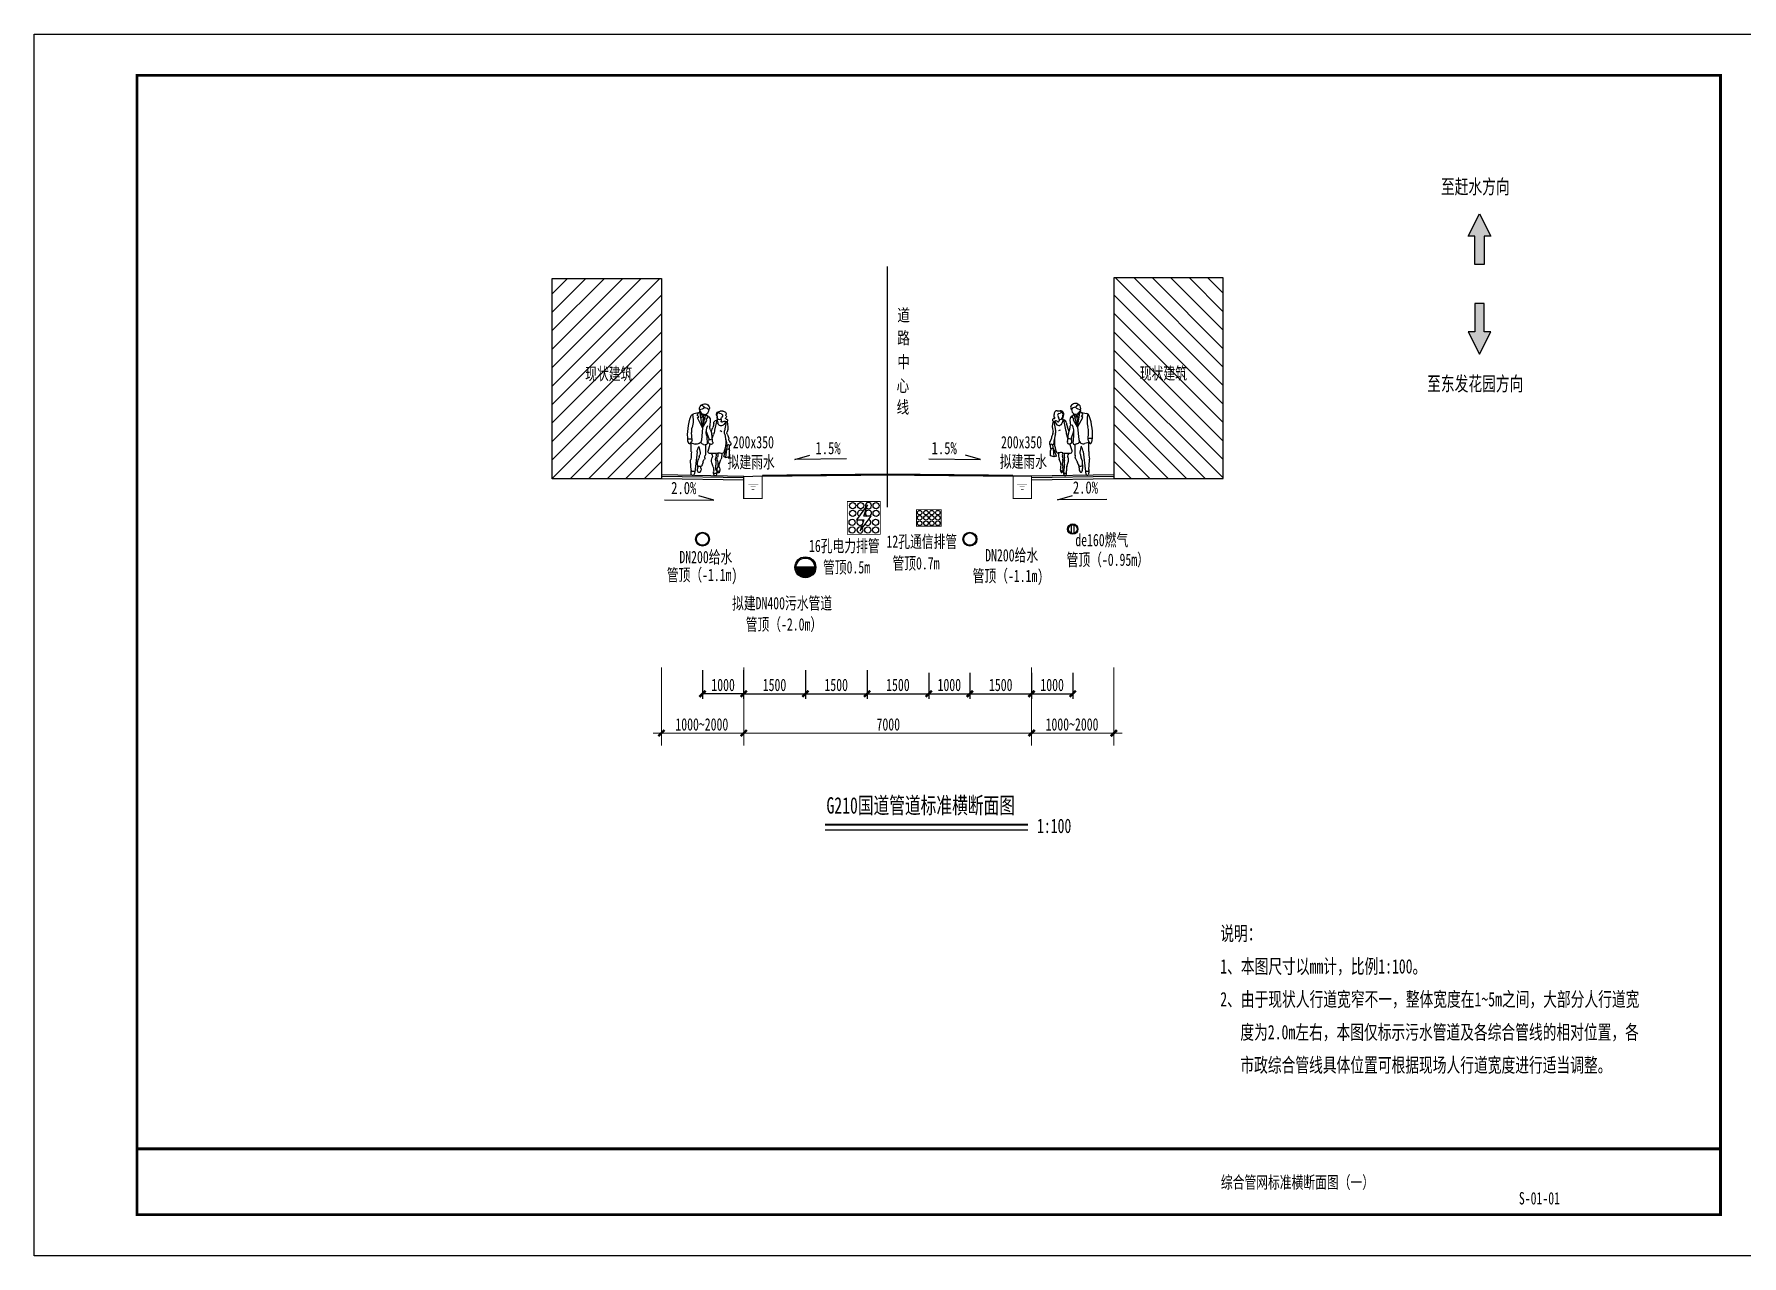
# Model space of a CAD drawing. Extents: x 797 to 1637, y 312 to 609.
# Drawn here: x 797 to 1212.2, y 312 to 609 of the extents above; entities that cross this region are included whole.
import ezdxf
from ezdxf.enums import TextEntityAlignment as Align

# ---------------------------------------------------------------- set-up
doc = ezdxf.new("R2010")
doc.units = 0
doc.header["$LTSCALE"] = 0.125
for name, color, linetype in [('0-TK', 7, 'Continuous'), ('A-污水', 6, 'WS1_LINE'), ('A-燃气', 2, 'RQ1_LINE'), ('A-电信', 3, 'DX1_LINE'), ('pp-com', 7, 'Continuous'), ('标注', 7, 'Continuous'), ('路灯', 124, 'Continuous')]:
    doc.layers.add(name, color=color, linetype=linetype)
doc.layers.add('尺寸标注', color=4, linetype='Continuous', lineweight=15)
doc.styles.add('仿宋_GB2312', font='simfang.ttf', dxfattribs={"width": 0.7})
doc.linetypes.add('DX1_LINE', pattern='A,4,-0.1,["T",Standard,S=0.3,R=180,X=0.18,Y=0.15],-0.2', length=4.3)
doc.linetypes.add('RQ1_LINE', pattern='A,4,-0.1,["R",Standard,S=0.3,R=180,X=0.18,Y=0.15],-0.2', length=4.3)
doc.linetypes.add('WS1_LINE', pattern='A,4,-0.1,["W",Standard,S=0.3,R=180,X=0.18,Y=0.15],-0.2', length=4.3)
doc.dimstyles.new('ISO-25', dxfattribs={"dimtxt": 3, "dimasz": 1.5, "dimexe": 1.25, "dimexo": 0.625, "dimtad": 1, "dimlfac": 100, "dimdsep": 46, "dimtxsty": '仿宋_GB2312', "dimblk": 'ARCHTICK', "dimcen": 2.5, "dimadec": 0, "dimazin": 0, "dimtfac": 1, "dimtmove": 0, "dimatfit": 3, "dimfxl": 1, "dimarcsym": 0})

# ---------------------------------------------------------------- blocks, each defined once
blk = doc.blocks.new('213')
for p, q in [((-0.42, 4.79), (0.28, 4.71)), ((-0.07, 4.11), (0.29, 4.17)), ((4.03, 6.26), (4.03, 6.26)), ((4.25, 0.44), (5.17, 4.36)), ((5.21, 4.54), (4.79, 3.98)), ((-1.42, 2.26), (-1.14, 0.03)), ((-1.28, 2.27), (-0.87, 1.59)), ((-0.38, 3.52), (-0.22, 3.2)), ((-0.12, 2.74), (-0.13, 2.28)), ((-0.12, 2.75), (0.19, 2.64)), ((0.81, 2.52), (0.61, 1.8)), ((0.83, 2.51), (0.99, 2.47)), ((0.93, 2.48), (1.28, 0.02)), ((2.09, -0.32), (1.79, 0.62)), ((2.51, 2.37), (2.51, 0.95)), ((3.2, 2.82), (3.27, 3.38)), ((3.48, 2.61), (3.2, 2.82)), ((3.33, 2.23), (3.48, 2.61)), ((4.25, 0.44), (3.33, 2.23)), ((4.25, 0.44), (3.66, 3.7)), ((3.81, 3.64), (4.79, 2.73)), ((3.82, 2.81), (5.04, 3.84)), ((4.28, 3.2), (4.25, 0.44)), ((4.25, 0.44), (5.64, 2.76)), ((4.25, 0.44), (4.33, -2.58)), ((5.34, 3.03), (5.72, 3.38)), ((5.64, 2.76), (5.34, 3.03)), ((5.47, 3.96), (6.6, 3.66)), ((5.72, 3.38), (5.49, 3.96)), ((-2.61, -4.47), (-2.6, -3.5)), ((-1.99, -4.36), (-2.09, -3.47)), ((1.73, -2.03), (1.48, -1.01)), ((1.65, -2.54), (1.92, -0.94)), ((2.04, -3.45), (2.27, -3.37)), ((2.53, -5.16), (2.09, -3.44)), ((2.56, -2.02), (3.16, -0.67)), ((3.27, -3.67), (3.12, -5.93)), ((3.78, -3.59), (3.32, -3.66)), ((6.74, -3.4), (5.75, -3.65)), ((6.58, -2.75), (6.81, -0.92)), ((7.26, -3.62), (7.5, -3.24)), ((-2.77, -6.07), (-2.69, -4.72)), ((-1.92, -6.38), (-2.77, -6.07)), ((-1.92, -6.38), (-1.99, -4.36)), ((-1.36, -6.24), (-1.92, -6.38)), ((-1.36, -6.24), (-1.8, -4.62)), ((-0.44, -8), (-0.72, -7)), ((1, -8.91), (1.4, -7.9)), ((1.68, -5.71), (1.44, -6.1)), ((4.82, -4.2), (4.39, -5.63)), ((5.18, -5.52), (5.41, -10.45)), ((6.28, -10.02), (6.59, -7.85))]:
    blk.add_line(p, q)
for centre, major_axis, start_param, end_param in [((-0.5, 4.06), (-0.518, 0.518), -0.895531, 1.004742), ((0.25, 4.44), (-0.193, 0.193), 2.523127, 5.387655), ((0.24, 3.81), (0.638, 0.638), 5.940294, 7.025063), ((0.14, 3.83), (0.557, 0.557), 5.387522, 6.572649), ((0.47, 3.92), (-0.461, 0.461), 3.259701, 4.369497), ((3.54, 5.31), (0.467, 0.467), 1.82667, 3.108281), ((4.04, 5.01), (0.882, 0.882), 6.266869, 8.109856), ((3.94, 4.3), (-0.739, 0.739), -0.893636, 0.217257), ((5.5, 5.06), (1.74, 1.74), 2.437448, 2.713181), ((4.06, 4.52), (-0.646, 0.646), 1.142384, 3.288897), ((5.31, 4.36), (1.13, 1.13), 1.038956, 1.69989), ((5.79, 7.27), (1.84, 1.84), 3.192115, 3.72747), ((5.37, 6.3), (-0.427, 0.427), 1.554481, 1.61086), ((4.2, 5.03), (0.792, 0.792), 5.038804, 6.32325), ((5.57, 4.36), (0.289, 0.289), 1.897211, 3.668438), ((2.37, 0.75), (-3.01, 3.01), 0.404911, 1.010624), ((-1.37, 2.59), (0.24, 0.24), 0.63893, 4.495151), ((-1.11, 3.47), (-0.19, 0.19), -0.048822, 1.898599), ((-1.3, 3.09), (-0.113, 0.113), 2.209726, 5.040191), ((-1.45, 3.85), (-0.172, 0.172), 3.092771, 4.146335), ((-2.94, -0.19), (-1.28, 1.28), 3.581192, 4.052022), ((-0.95, 1.93), (0.316, 0.316), 6.04755, 7.636744), ((-0.18, 2.01), (0.576, 0.576), 2.898943, 5.231363), ((-0.37, 2.29), (0.167, 0.167), 2.905957, 5.474197), ((-0.04, -0.79), (0.558, 0.558), 0.728928, 1.379992), ((0, 3.7), (-0.293, 0.293), -0.618466, 1.243229), ((-1.12, 2.76), (-0.711, 0.711), 3.903401, 4.384822), ((0.32, 3.02), (-0.282, 0.282), 2.018496, 3.519591), ((0.88, 2.69), (0.134, 0.134), 1.560443, 3.663219), ((-2.13, 4.08), (-2.17, 2.17), 3.519591, 3.816726), ((0.36, 3.22), (0.392, 0.392), 4.702036, 5.603116), ((1.23, 3.31), (-0.231, 0.231), 0.118108, 0.890727), ((0.77, 1.65), (-0.6, 0.6), 3.936568, 5.238754), ((10.83, 1.35), (-6.82, 6.82), 0.924565, 1.032792), ((5.09, 1.69), (-2.46, 2.46), 0.794977, 1.098468), ((4.78, -1.42), (2.05, 2.05), 1.83187, 2.189765), ((0.68, 0.95), (-1.29, 1.29), 3.402668, 3.926026), ((3.55, 2.37), (0.732, 0.732), 1.165021, 2.355229), ((-1.16, -0.41), (3.13, 3.13), 5.301815, 5.843221), ((2.86, 4.1), (-0.585, 0.585), 2.735818, 3.467131), ((12.43, 1.59), (-4.1, 4.1), 0.45129, 1.002028), ((6.36, 2.75), (-0.667, 0.667), 4.192514, 5.239235), ((3.17, -0.45), (-2.59, 2.59), 3.798435, 4.143622), ((-6.5, -0.75), (10.09, 10.09), 5.339411, 5.763311), ((-2.34, -3.05), (0.379, 0.379), 1.6082, 3.425107), ((-4.04, -1.47), (1.26, 1.26), 4.749793, 5.302944), ((-2.34, -3.5), (0.179, 0.179), 5.610617, 8.62936), ((0.88, -2.44), (2.28, 2.28), 1.806367, 2.161351), ((-2.34, -3.05), (0.379, 0.379), 4.416118, 5.442671), ((-2.5, -0.37), (0.523, 0.523), 4.94796, 5.723013), ((1.94, -3.29), (-2.65, 2.65), 0.390352, 0.730282), ((5.26, -3.15), (-4.88, 4.88), 0.4396, 1.092279), ((1.9, -3.07), (0.29, 0.29), 1.883099, 4.273442), ((0.49, -2.35), (0.83, 0.83), 5.024691, 5.331358), ((1.78, -4.26), (1.43, 1.43), 0.416028, 0.828721), ((2.08, -2.83), (-0.404, 0.404), 2.702646, 4.432505), ((3.1, -2.26), (0.423, 0.423), 1.935252, 2.861708), ((3.26, -3.26), (-0.287, 0.287), 0.669109, 2.511033), ((21.77, -5.42), (-13.47, 13.47), 0.5693, 0.669109), ((1.44, 0.1), (1.33, 1.33), 5.076845, 5.246896), ((-0.36, -0.57), (-2.55, 2.55), 3.710893, 3.731018), ((3.64, -2.71), (0.632, 0.632), 4.081829, 5.07173), ((5.47, -2.55), (0.806, 0.806), 2.379957, 4.178852), ((7.06, -2.81), (-0.346, 0.346), 0.656842, 1.536741), ((-87.3, 2.54), (-66.63, 66.63), 3.840368, 3.865957), ((7.04, -4.39), (1.35, 1.35), 0.459758, 1.015947), ((6.29, -3.53), (0.402, 0.402), 5.534499, 6.249131), ((7.08, -3.5), (-0.155, 0.155), 0.822109, 3.366798), ((6.96, -2.9), (-0.449, 0.449), 3.366798, 3.768614), ((-2.24, -4.74), (-0.323, 0.323), 4.193345, 7.014068), ((-0.96, -5.12), (-0.266, 0.266), 1.092279, 2.596457), ((2.84, -6), (-2.62, 2.62), 0.642075, 1.058755), ((-0.35, -7.61), (-1.55, 1.55), -1.050743, -0.545136), ((-1.88, -8.4), (1.06, 1.06), 5.071712, 5.771144), ((3.05, -8.43), (-2.21, 2.21), 0.445108, 0.96502), ((1.41, -6.07), (0.939, 0.939), 1.907277, 2.630536), ((-1.39, -6.86), (1.12, 1.12), 5.157497, 5.772129), ((1.81, 0.37), (-4.3, 4.3), 2.090849, 2.408029), ((3.47, -8.16), (2.17, 2.17), 2.109527, 2.458911), ((3.85, -6.23), (-2.36, 2.36), 0.59001, 0.910615), ((-1.51, -6.9), (-1.46, 1.46), 3.680325, 4.052209), ((1.97, -6.43), (-0.44, 0.44), 0.2343, 1.169739), ((-0.15, -7.29), (1.18, 1.18), 5.122096, 5.882127), ((2.11, -5.27), (-0.306, 0.306), 2.408029, 4.174385), ((4.02, -5.99), (-0.64, 0.64), 0.721083, 1.139609), ((3.57, -6.94), (-0.285, 0.285), 0.474655, 1.551552), ((2.43, -6.58), (0.564, 0.564), 5.187043, 5.851999), ((2.55, -7.93), (0.72, 0.72), 5.600526, 6.263941), ((6.16, -7.56), (1.85, 1.85), 2.458933, 2.875355), ((5, -5.81), (0.451, 0.451), 2.06266, 2.967971), ((4.06, -6.48), (-0.364, 0.364), 3.685521, 4.538767), ((5.19, -6.75), (-0.46, 0.46), 0.543928, 1.270071), ((2.44, -8.2), (-1.73, 1.73), 3.715574, 4.411664), ((2.17, -5.62), (2.13, 2.13), 5.530984, 5.991176), ((16.21, -6.44), (6.84, 6.84), 2.269574, 2.464878), ((5.19, -7.65), (-0.998, 0.998), 3.785022, 4.035674), ((0.74, -9.6), (0.982, 0.982), 1.930119, 2.809167), ((0.09, -9.15), (0.603, 0.603), 2.89451, 3.721894), ((-0.42, -10.16), (-0.0641, 0.0641), 1.23837, 2.834436), ((-0.75, -9.54), (-0.563, 0.563), 2.834436, 4.056742), ((-8.88, -10.6), (-6.37, 6.37), 4.056742, 4.106614), ((1.37, -10.38), (0.928, 0.928), 1.911167, 2.767754), ((0.57, -9.95), (0.391, 0.391), 2.799606, 4.394462), ((0.43, -10.79), (0.203, 0.203), 2.767754, 5.134396), ((-2.08, -8.73), (1.77, 1.77), 5.05276, 5.600503), ((-1.49, -10.06), (1.65, 1.65), 5.134396, 5.559539), ((3.18, -9.77), (-1.65, 1.65), 0.409707, 0.84715), ((5.09, -9.74), (-0.827, 0.827), 0.523101, 1.389858), ((3.22, -9.24), (-0.549, 0.549), 3.664694, 4.446151), ((4.28, -7.12), (-1.36, 1.36), 2.187706, 2.625544), ((4.34, -10.26), (0.182, 0.182), 2.960654, 4.841639), ((3.67, -9.74), (-0.783, 0.783), 3.270843, 3.999113), ((8.14, -9.42), (-2.38, 2.38), 0.573981, 0.85752), ((5.89, -9.14), (0.871, 0.871), 3.511993, 4.245266), ((7.09, -10.38), (-1.19, 1.19), 0.831232, 1.259567), ((5.89, -11), (-0.235, 0.235), 1.259567, 3.673194), ((3.87, -10.47), (1.71, 1.71), 5.24399, 5.593529), ((7.18, -10.15), (0.644, 0.644), 2.214226, 2.451936)]:
    blk.add_ellipse(centre, major_axis=major_axis, ratio=1, start_param=start_param, end_param=end_param)
blk = doc.blocks.new('_ArchTick')
at = {"color": 0, "linetype": 'ByBlock', "const_width": 0.4}
blk.add_lwpolyline([(-0.5, -0.5), (0.5, 0.5)], dxfattribs=at)
blk = doc.blocks.new('*D12')
at = {"layer": 'Defpoints', "color": 0}
for p in [(969.54, 455.03), (984.54, 455.03), (984.54, 448.68)]:
    blk.add_point(p, dxfattribs=at)
at = {"layer": 'pp-com', "color": 0, "lineweight": -2}
for p, q in [((969.54, 454.41), (969.54, 447.43)), ((984.54, 454.41), (984.54, 447.43)), ((969.54, 448.68), (984.54, 448.68))]:
    blk.add_line(p, q, dxfattribs=at)
at = {"layer": 'pp-com', "color": 0, "lineweight": -2, "xscale": 1.5, "yscale": 1.5, "zscale": 1.5, "rotation": 180}
blk.add_blockref('_ArchTick', (969.54, 448.68), dxfattribs=at)
at = {"layer": 'pp-com', "color": 0, "lineweight": -2, "xscale": 1.5, "yscale": 1.5, "zscale": 1.5}
blk.add_blockref('_ArchTick', (984.54, 448.68), dxfattribs=at)
at = {"layer": 'pp-com', "color": 0, "insert": (977.04, 450.82), "char_height": 3, "attachment_point": 5, "style": '仿宋_GB2312'}
blk.add_mtext('1500', dxfattribs=at)
blk = doc.blocks.new('*D13')
at = {"layer": 'Defpoints', "color": 0}
for p in [(984.54, 455.03), (999.54, 455.03), (999.54, 448.68)]:
    blk.add_point(p, dxfattribs=at)
at = {"layer": 'pp-com', "color": 0, "lineweight": -2}
for p, q in [((984.54, 454.41), (984.54, 447.43)), ((999.54, 454.41), (999.54, 447.43)), ((984.54, 448.68), (999.54, 448.68))]:
    blk.add_line(p, q, dxfattribs=at)
at = {"layer": 'pp-com', "color": 0, "lineweight": -2, "xscale": 1.5, "yscale": 1.5, "zscale": 1.5, "rotation": 180}
blk.add_blockref('_ArchTick', (984.54, 448.68), dxfattribs=at)
at = {"layer": 'pp-com', "color": 0, "lineweight": -2, "xscale": 1.5, "yscale": 1.5, "zscale": 1.5}
blk.add_blockref('_ArchTick', (999.54, 448.68), dxfattribs=at)
at = {"layer": 'pp-com', "color": 0, "insert": (992.04, 450.82), "char_height": 3, "attachment_point": 5, "style": '仿宋_GB2312'}
blk.add_mtext('1500', dxfattribs=at)
blk = doc.blocks.new('*D14')
at = {"layer": 'Defpoints', "color": 0}
for p in [(999.54, 454.41), (1014.54, 454.41), (1014.54, 448.68)]:
    blk.add_point(p, dxfattribs=at)
at = {"layer": 'pp-com', "color": 0, "lineweight": -2}
for p, q in [((999.54, 453.78), (999.54, 447.43)), ((1014.54, 453.78), (1014.54, 447.43)), ((999.54, 448.68), (1014.54, 448.68))]:
    blk.add_line(p, q, dxfattribs=at)
at = {"layer": 'pp-com', "color": 0, "lineweight": -2, "xscale": 1.5, "yscale": 1.5, "zscale": 1.5, "rotation": 180}
blk.add_blockref('_ArchTick', (999.54, 448.68), dxfattribs=at)
at = {"layer": 'pp-com', "color": 0, "lineweight": -2, "xscale": 1.5, "yscale": 1.5, "zscale": 1.5}
blk.add_blockref('_ArchTick', (1014.54, 448.68), dxfattribs=at)
at = {"layer": 'pp-com', "color": 0, "insert": (1007.04, 450.82), "char_height": 3, "attachment_point": 5, "style": '仿宋_GB2312'}
blk.add_mtext('1500', dxfattribs=at)
blk = doc.blocks.new('*D15')
at = {"layer": 'Defpoints', "color": 0}
for p in [(1014.54, 454.41), (1024.54, 454.41), (1024.54, 448.68)]:
    blk.add_point(p, dxfattribs=at)
at = {"layer": 'pp-com', "color": 0, "lineweight": -2}
for p, q in [((1014.54, 453.78), (1014.54, 447.43)), ((1024.54, 453.78), (1024.54, 447.43)), ((1014.54, 448.68), (1024.54, 448.68))]:
    blk.add_line(p, q, dxfattribs=at)
at = {"layer": 'pp-com', "color": 0, "lineweight": -2, "xscale": 1.5, "yscale": 1.5, "zscale": 1.5, "rotation": 180}
blk.add_blockref('_ArchTick', (1014.54, 448.68), dxfattribs=at)
at = {"layer": 'pp-com', "color": 0, "lineweight": -2, "xscale": 1.5, "yscale": 1.5, "zscale": 1.5}
blk.add_blockref('_ArchTick', (1024.54, 448.68), dxfattribs=at)
at = {"layer": 'pp-com', "color": 0, "insert": (1019.54, 450.82), "char_height": 3, "attachment_point": 5, "style": '仿宋_GB2312'}
blk.add_mtext('1000', dxfattribs=at)
blk = doc.blocks.new('*D16')
at = {"layer": 'Defpoints', "color": 0}
for p in [(1024.54, 454.41), (1039.54, 454.41), (1039.54, 448.68)]:
    blk.add_point(p, dxfattribs=at)
at = {"layer": 'pp-com', "color": 0, "lineweight": -2}
for p, q in [((1024.54, 453.78), (1024.54, 447.43)), ((1039.54, 453.78), (1039.54, 447.43)), ((1024.54, 448.68), (1039.54, 448.68))]:
    blk.add_line(p, q, dxfattribs=at)
at = {"layer": 'pp-com', "color": 0, "lineweight": -2, "xscale": 1.5, "yscale": 1.5, "zscale": 1.5, "rotation": 180}
blk.add_blockref('_ArchTick', (1024.54, 448.68), dxfattribs=at)
at = {"layer": 'pp-com', "color": 0, "lineweight": -2, "xscale": 1.5, "yscale": 1.5, "zscale": 1.5}
blk.add_blockref('_ArchTick', (1039.54, 448.68), dxfattribs=at)
at = {"layer": 'pp-com', "color": 0, "insert": (1032.04, 450.82), "char_height": 3, "attachment_point": 5, "style": '仿宋_GB2312'}
blk.add_mtext('1500', dxfattribs=at)
blk = doc.blocks.new('*D17')
at = {"layer": 'Defpoints', "color": 0}
for p in [(959.54, 455.03), (969.54, 455.03), (959.54, 448.68)]:
    blk.add_point(p, dxfattribs=at)
at = {"layer": 'pp-com', "color": 0, "lineweight": -2}
for p, q in [((959.54, 454.41), (959.54, 447.43)), ((969.54, 454.41), (969.54, 447.43)), ((969.54, 448.68), (959.54, 448.68))]:
    blk.add_line(p, q, dxfattribs=at)
at = {"layer": 'pp-com', "color": 0, "lineweight": -2, "xscale": 1.5, "yscale": 1.5, "zscale": 1.5, "rotation": 180}
blk.add_blockref('_ArchTick', (959.54, 448.68), dxfattribs=at)
at = {"layer": 'pp-com', "color": 0, "lineweight": -2, "xscale": 1.5, "yscale": 1.5, "zscale": 1.5}
blk.add_blockref('_ArchTick', (969.54, 448.68), dxfattribs=at)
at = {"layer": 'pp-com', "color": 0, "insert": (964.54, 450.82), "char_height": 3, "attachment_point": 5, "style": '仿宋_GB2312'}
blk.add_mtext('1000', dxfattribs=at)
blk = doc.blocks.new('*D18')
at = {"layer": 'Defpoints', "color": 0}
for p in [(1039.54, 454.41), (1049.54, 454.41), (1049.54, 448.68)]:
    blk.add_point(p, dxfattribs=at)
at = {"layer": 'pp-com', "color": 0, "lineweight": -2}
for p, q in [((1039.54, 453.78), (1039.54, 447.43)), ((1049.54, 453.78), (1049.54, 447.43)), ((1039.54, 448.68), (1049.54, 448.68))]:
    blk.add_line(p, q, dxfattribs=at)
at = {"layer": 'pp-com', "color": 0, "lineweight": -2, "xscale": 1.5, "yscale": 1.5, "zscale": 1.5, "rotation": 180}
blk.add_blockref('_ArchTick', (1039.54, 448.68), dxfattribs=at)
at = {"layer": 'pp-com', "color": 0, "lineweight": -2, "xscale": 1.5, "yscale": 1.5, "zscale": 1.5}
blk.add_blockref('_ArchTick', (1049.54, 448.68), dxfattribs=at)
at = {"layer": 'pp-com', "color": 0, "insert": (1044.54, 450.82), "char_height": 3, "attachment_point": 5, "style": '仿宋_GB2312'}
blk.add_mtext('1000', dxfattribs=at)

msp = doc.modelspace()

# ---------------------------------------------------------------- hatches: boundary and pattern name
h = msp.add_hatch(color=5)
h.paths.add_polyline_path([(959.54461, 487.77484), (959.54461, 487.97484, 0.414213562), (957.84461, 486.27484, 0.414213562), (959.54461, 484.57484), (959.54461, 484.77484, -0.414213562), (958.04461, 486.27484, -0.414213562)])
h.paths.add_polyline_path([(961.04461, 486.27484, -0.414213562), (959.54461, 484.77484), (959.54461, 484.57484, 0.414213562), (961.24461, 486.27484, 0.414213562), (959.54461, 487.97484), (959.54461, 487.77484, -0.414213562)])
h = msp.add_hatch(color=5)
h.paths.add_polyline_path([(1024.54461, 487.7744), (1024.54461, 487.9744, 0.414213562), (1022.84461, 486.2744, 0.414213562), (1024.54461, 484.5744), (1024.54461, 484.7744, -0.414213562), (1023.04461, 486.2744, -0.414213562)])
h.paths.add_polyline_path([(1026.04461, 486.2744, -0.414213562), (1024.54461, 484.7744), (1024.54461, 484.5744, 0.414213562), (1026.24461, 486.2744, 0.414213562), (1024.54461, 487.9744), (1024.54461, 487.7744, -0.414213562)])
at = {"layer": 'A-污水'}
for points in [[(982.29461, 479.4244, 0.48075899), (985.03946, 477.2295), (985.03946, 476.92288, -0.472644226), (981.99461, 479.4244, -0.472644226), (985.03946, 481.92592), (985.03946, 481.61931, 0.48075899)], [(987.09461, 479.4244, -0.358101274), (985.03946, 476.92288), (985.03946, 477.2295, 0.350658692), (986.79461, 479.4244, 0.350658692), (985.03946, 481.61931), (985.03946, 481.92592, -0.358101274)], [(982.29461, 479.4244, 1), (986.79461, 479.4244)]]:
    msp.add_hatch(color=8, dxfattribs=at).paths.add_polyline_path(points)
at = {"layer": 'A-燃气'}
h = msp.add_hatch(color=2, dxfattribs=at)
h.paths.add_polyline_path([(1049.18636, 489.92197), (1049.18636, 489.7114, 0.315541824), (1048.49461, 488.7244, 0.315541824), (1049.18636, 487.73741), (1049.18636, 487.52684, -0.331423092), (1048.29461, 488.7244, -0.331423092)])
h.paths.add_polyline_path([(1050.79461, 488.7244, -0.335057474), (1049.88715, 487.52225), (1049.88715, 487.73185, 0.319907535), (1050.59461, 488.7244, 0.319907535), (1049.88715, 489.71695), (1049.88715, 489.92655, -0.335057474)])
h = msp.add_hatch(color=2, dxfattribs=at)
h.paths.add_polyline_path([(1049.54461, 489.7744), (1049.54461, 489.9744, -0.069509227), (1049.88715, 489.92655), (1049.88715, 489.71695, 0.083271692)])
h.paths.add_polyline_path([(1049.18636, 489.7114), (1049.18636, 489.92197, -0.072796915), (1049.54461, 489.9744), (1049.54461, 489.7744, 0.087265933)])
h.paths.add_polyline_path([(1049.54461, 487.4744), (1049.54461, 487.6744, 0.083271692), (1049.88715, 487.73185), (1049.88715, 487.52225, -0.069509227)])
h.paths.add_polyline_path([(1049.54461, 487.6744), (1049.54461, 487.4744, -0.072796915), (1049.18636, 487.52684), (1049.18636, 487.73741, 0.087265933)])
at = {"layer": 'pp-com'}
for points in [[(1148.43625, 565.36214), (1145.67145, 559.91542), (1147.28425, 559.91542), (1147.28425, 553.04285), (1149.58825, 553.04285), (1149.58825, 559.91542), (1151.20105, 559.91542)], [(1151.20105, 536.68611), (1149.58825, 536.68611), (1149.58825, 543.55868), (1147.28425, 543.55868), (1147.28425, 536.68611), (1145.67145, 536.68611), (1148.43625, 531.23939)]]:
    msp.add_hatch(color=256, dxfattribs=at).paths.add_polyline_path(points)
at = {"layer": '路灯'}
h = msp.add_hatch(dxfattribs=at)
h.set_pattern_fill('ANSI31', color=256, style=0)
h.set_pattern_definition([(45, (-1102779.2212, -2407017.5998), (-2.2450640303, 2.2450640303), [])])
h.paths.add_polyline_path([(949.54461, 500.93827), (922.9722, 500.93827), (922.9722, 549.66049), (949.54461, 549.66049)])
h = msp.add_hatch(dxfattribs=at)
h.set_pattern_fill('ANSI31', color=256, style=0)
h.set_pattern_definition([(135, (1104788.3104, -2407017.5024), (2.2450640303, 2.2450640303), [])])
h.paths.add_polyline_path([(1059.54461, 501.03566), (1086.11701, 501.03566), (1086.11701, 549.75788), (1059.54461, 549.75788)])

# ---------------------------------------------------------------- linework, layer by layer
for p, q in [((981.98786, 505.60744), (985.6361, 506.65769)), ((1027.10135, 505.60744), (1023.45311, 506.65769)), ((994.5457, 505.78488), (981.98786, 505.60744)), ((1014.54351, 505.78488), (1027.10135, 505.60744)), ((969.54461, 501.53615), (949.54461, 501.86617)), ((969.54461, 501.19672), (949.54461, 501.50886)), ((969.54461, 500.62562), (949.54461, 500.93827)), ((1039.54461, 501.63354), (1059.54461, 501.96356)), ((1039.54461, 501.2941), (1059.54461, 501.60625)), ((1039.54461, 500.72301), (1059.54461, 501.03566)), ((950.31191, 495.82066), (962.2575, 495.74525)), ((962.2575, 495.74525), (958.60926, 496.7955)), ((1045.87359, 495.85428), (1049.52182, 496.90453)), ((1057.81918, 495.92969), (1045.87359, 495.85428)), ((989.33653, 415.61136), (1038.64147, 415.61136))]:
    msp.add_line(p, q)
at = {"color": 7, "const_width": 0.5}
for points in [[(974.04422, 501.67736), (1004.54461, 501.9744)], [(1035.04499, 501.67736), (1004.54461, 501.9744)]]:
    msp.add_lwpolyline(points, dxfattribs=at)
at = {"color": 1, "const_width": 0.2}
msp.add_lwpolyline([(994.7581, 487.4244), (1002.7581, 487.4244), (1002.7581, 495.4244), (994.7581, 495.4244)], close=True, dxfattribs=at)
at = {"color": 1}
msp.add_lwpolyline([(999.6581, 494.5744), (996.9581, 490.9744), (998.7581, 490.9744), (997.8581, 488.2744), (1000.5581, 491.8744), (998.7581, 491.8744)], close=True, dxfattribs=at)
at = {"color": 7, "linetype": 'ByBlock', "const_width": 0.6}
for points in [[(950.29461, 439.87421), (948.79461, 438.37421)], [(968.79461, 438.37421), (970.29461, 439.87421)], [(970.29461, 439.87421), (968.79461, 438.37421)], [(1040.29461, 439.87421), (1038.79461, 438.37421)], [(1038.79461, 438.37421), (1040.29461, 439.87421)], [(1058.79461, 438.37421), (1060.29461, 439.87421)]]:
    msp.add_lwpolyline(points, dxfattribs=at)
at = {"const_width": 0.5}
msp.add_lwpolyline([(989.33653, 416.84443), (1038.64147, 416.84443)], dxfattribs=at)
at = {"color": 1}
for centre in [(996.05644, 494.42002), (997.97026, 494.42002), (1001.7456, 494.42002), (995.91352, 490.35727), (996.05644, 492.55429), (1001.60268, 490.35727), (1001.7456, 492.55429), (995.91352, 488.49153), (999.72462, 488.49153), (1001.60268, 488.49153)]:
    msp.add_circle(centre, 0.75, dxfattribs=at)
at = {"color": 5}
for centre, radius in [((959.54461, 486.27484), 1.7), ((959.54461, 486.27484), 1.5), ((1024.54461, 486.2744), 1.7), ((1024.54461, 486.2744), 1.5)]:
    msp.add_circle(centre, radius, dxfattribs=at)
at = {"color": 1}
for centre, start, end in [((999.86754, 494.42002), 232.2957068, 212.8321779), ((997.82734, 490.35727), 124.6295398, 318.0740452), ((997.97026, 492.55429), 42.5114088, 243.7487959), ((997.82734, 490.35727), 5.0560571, 55.3704602), ((999.72462, 490.35727), 214.1853096, 72.0748951), ((999.86754, 492.55429), 294.9720756, 245.0279244), ((997.82734, 488.49153), 64.0688872, 41.2117991)]:
    msp.add_arc(centre, 0.75, start, end, dxfattribs=at)
at = {"layer": '0-TK'}
msp.add_lwpolyline([(797.04461, 609.03548), (1217.04461, 609.03548), (1217.04461, 312.03548), (797.04461, 312.03548)], close=True, dxfattribs=at)
at = {"layer": '0-TK', "const_width": 0.7}
for points in [[(1207.04461, 322.03548), (822.04461, 322.03548), (822.04461, 599.03548), (1207.04461, 599.03548)], [(822.04461, 599.03548), (1207.04461, 599.03548), (1207.04461, 338.03548), (822.04461, 338.03548)]]:
    msp.add_lwpolyline(points, close=True, dxfattribs=at)
at = {"layer": 'A-污水', "color": 8, "linetype": 'Continuous'}
msp.add_line((986.79461, 479.4244), (982.29461, 479.4244), dxfattribs=at)
for radius in [2.55, 2.25]:
    msp.add_circle((984.54461, 479.4244), radius, dxfattribs=at)
at = {"layer": 'A-燃气', "color": 2}
for p, q in [((1049.18636, 489.92197), (1049.18636, 487.52684)), ((1049.88715, 487.52225), (1049.88715, 489.92655))]:
    msp.add_line(p, q, dxfattribs=at)
for radius in [1.25, 1.05]:
    msp.add_circle((1049.54461, 488.7244), radius, dxfattribs=at)
at = {"layer": 'A-电信', "color": 3, "linetype": 'ByBlock', "const_width": 0.2}
msp.add_lwpolyline([(1011.54461, 489.4244), (1017.54461, 489.4244), (1017.54461, 493.4244), (1011.54461, 493.4244)], close=True, dxfattribs=at)
at = {"layer": 'A-电信', "color": 3, "linetype": 'ByBlock'}
for centre in [(1012.34556, 492.71486), (1012.34556, 491.43828), (1012.34556, 490.13395), (1013.88676, 492.71486), (1013.88676, 491.43828), (1013.88676, 490.13395), (1015.27111, 492.71486), (1015.27111, 491.43828), (1015.27111, 490.13395), (1016.74365, 492.71486), (1016.74365, 491.43828), (1016.74365, 490.13395)]:
    msp.add_circle(centre, 0.55, dxfattribs=at)
at = {"layer": 'pp-com'}
for points in [[(1149.58825, 559.91542), (1149.58825, 553.04285), (1147.28425, 553.04285), (1147.28425, 559.91542), (1145.67145, 559.91542), (1148.43625, 565.36214), (1151.20105, 559.91542)], [(1149.58825, 536.68611), (1149.58825, 543.55868), (1147.28425, 543.55868), (1147.28425, 536.68611), (1145.67145, 536.68611), (1148.43625, 531.23939), (1151.20105, 536.68611)]]:
    msp.add_lwpolyline(points, close=True, dxfattribs=at)
for points in [[(1004.54461, 494.01836), (1004.54461, 552.54267)], [(969.54087, 501.53621), (974.04422, 501.67736)], [(1035.0457, 501.63444), (1039.59909, 501.63444)]]:
    msp.add_lwpolyline(points, dxfattribs=at)
at = {"layer": 'pp-com', "color": 8}
for points, const_width in [([(974.04422, 501.67736), (974.04422, 496.12594), (969.54087, 496.12594), (969.54087, 501.53621)], 0.25), ([(970.65414, 499.54295), (973.07491, 499.54295)], 0.1), ([(971.26424, 498.99236), (972.44511, 498.99236)], 0.1), ([(971.46106, 498.38278), (972.11054, 498.38278)], 0.1), ([(1035.04499, 501.67736), (1035.04499, 496.12594), (1039.54834, 496.12594), (1039.54834, 501.6336)], 0.25), ([(1038.43508, 499.54295), (1036.0143, 499.54295)], 0.1), ([(1037.82497, 498.99236), (1036.6441, 498.99236)], 0.1), ([(1037.62815, 498.38278), (1036.97867, 498.38278)], 0.1)]:
    msp.add_lwpolyline(points, dxfattribs=dict(at, const_width=const_width))
at = {"layer": 'pp-com', "const_width": 0.2}
msp.add_lwpolyline([(1016.54471, 501.98968), (1017.54471, 501.98968)], dxfattribs=at)
msp.add_lwpolyline([(1016.54471, 501.98968), (1017.54471, 501.98968)], dxfattribs=at)
at = {"layer": '尺寸标注', "color": 7}
for p, q in [((949.54461, 455.03266), (949.54461, 436.12421)), ((969.54461, 455.03266), (969.54461, 436.12421)), ((969.54461, 455.03266), (969.54461, 447.58645)), ((969.54461, 455.03266), (969.54461, 447.58645)), ((969.54461, 455.03266), (969.54461, 436.12421)), ((1039.54461, 455.03266), (1039.54461, 436.12421)), ((1039.54461, 455.03266), (1039.54461, 447.58645)), ((1039.54461, 455.03266), (1039.54461, 436.12421)), ((1039.54461, 455.03266), (1039.54461, 447.58645)), ((1059.54461, 455.03266), (1059.54461, 436.12421)), ((1059.54461, 453.59496), (1059.54461, 447.58645)), ((971.54461, 439.12421), (947.54461, 439.12421)), ((967.54461, 439.12421), (1061.54461, 439.12421)), ((1057.54461, 439.12421), (1059.54461, 439.12421))]:
    msp.add_line(p, q, dxfattribs=at)
at = {"layer": '路灯', "linetype": 'Continuous'}
for points in [[(949.54461, 500.93827), (922.9722, 500.93827), (922.9722, 549.66049), (949.54461, 549.66049)], [(1059.54461, 501.03566), (1086.11701, 501.03566), (1086.11701, 549.75788), (1059.54461, 549.75788)]]:
    msp.add_lwpolyline(points, close=True, dxfattribs=at)

# ---------------------------------------------------------------- block references
at = {"xscale": -1, "rotation": 356.1279817860241}
msp.add_blockref('213', (963.7549, 512.64394), dxfattribs=at)
at = {"rotation": 3.872018213975965}
msp.add_blockref('213', (1046.52142, 512.74132), dxfattribs=at)

# ---------------------------------------------------------------- texts
at = {"layer": '尺寸标注', "color": 7, "style": '仿宋_GB2312', "width": 0.7}
for s, p in [('1000~2000', (952.94379, 439.74135)), ('7000', (1001.84716, 439.74135)), ('1000~2000', (1042.94379, 439.74135))]:
    msp.add_text(s, height=3, dxfattribs=at).set_placement(p)
at = {"layer": '标注', "style": '仿宋_GB2312'}
for s, height, width, p in [('至赶水方向', 3.5, 0.7, (1139.07604, 570.21273)), ('道', 3, 0.75, (1006.89585, 539.22202)), ('路', 3, 0.75, (1006.89585, 533.68033)), ('现状建筑', 3, 0.7, (931.01685, 524.98587)), ('中', 3, 0.75, (1006.89585, 527.85202)), ('现状建筑', 3, 0.7, (1065.85636, 525.08326)), ('心', 3, 0.75, (1006.71248, 522.08421)), ('至东发花园方向', 3.5, 0.7, (1135.70505, 522.31042)), ('线', 3, 0.75, (1006.71248, 516.86111)), ('1.5%%%', 3, 0.75, (986.9993, 506.92716)), ('1.5%%%', 3, 0.75, (1015.23705, 506.92716)), ('2.0%', 3, 0.75, (951.91124, 497.22148)), ('2.0%', 3, 0.75, (1049.5727, 497.33051)), ('G210国道管道标准横断面图', 4, 0.7, (989.6751, 419.5481)), ('1:100', 3.5, 0.7, (1040.86035, 414.82363)), ('说明：', 3.5, 0.7, (1085.40839, 388.67344)), ('1、本图尺寸以mm计，比例1:100。', 3.5, 0.7, (1085.40839, 380.67344)), ('2、由于现状人行道宽窄不一，整体宽度在1~5m之间，大部分人行道宽', 3.5, 0.7, (1085.40839, 372.67344)), ('度为2.0m左右，本图仅标示污水管道及各综合管线的相对位置，各', 3.5, 0.7, (1090.29564, 364.67344)), ('市政综合管线具体位置可根据现场人行道宽度进行适当调整。', 3.5, 0.7, (1090.29564, 356.67344))]:
    msp.add_text(s, height=height, dxfattribs=dict(at, width=width)).set_placement(p)
at = {"layer": '标注', "color": 8, "style": '仿宋_GB2312', "width": 0.7}
for s, p in [('200x350', (966.89977, 508.34589)), ('200x350', (1032.10653, 508.34589)), ('拟建雨水', (965.64345, 503.50961)), ('拟建雨水', (1031.82674, 503.64391)), ('拟建DN400污水管道', (966.71752, 469.20267)), ('管顶（-2.0m）', (970.03432, 464.058))]:
    msp.add_text(s, height=3, dxfattribs=at).set_placement(p)
at = {"layer": '标注', "color": 1, "style": '仿宋_GB2312', "width": 0.7}
for s, p in [('16孔电力排管', (985.42403, 483.14039)), ('管顶0.5m', (988.8383, 477.93786))]:
    msp.add_text(s, height=3, dxfattribs=at).set_placement(p)
at = {"layer": '标注', "color": 3, "style": '仿宋_GB2312', "width": 0.7}
for s, p in [('12孔通信排管', (1004.26333, 484.18415)), ('管顶0.7m', (1005.71455, 478.90511))]:
    msp.add_text(s, height=3, dxfattribs=at).set_placement(p)
at = {"layer": '标注', "color": 2, "style": '仿宋_GB2312', "width": 0.7}
for s, p in [('de160燃气', (1050.16691, 484.56012)), ('管顶（-0.95m）', (1048.04413, 479.77613))]:
    msp.add_text(s, height=3, dxfattribs=at).set_placement(p)
at = {"layer": '标注', "color": 5, "style": '仿宋_GB2312', "width": 0.7}
for s, p in [('DN200给水', (953.90632, 480.42399)), ('DN200给水', (1028.26385, 480.85713)), ('管顶（-1.1m)', (950.84217, 476.07902)), ('管顶（-1.1m)', (1025.1997, 475.85324))]:
    msp.add_text(s, height=3, dxfattribs=at).set_placement(p)
at = {"layer": '标注', "style": '仿宋_GB2312', "width": 0.7}
for s, p in [('综合管网标准横断面图（一）', (1104.17768, 329.9758)), ('S-01-01', (1163.01207, 326.03548))]:
    msp.add_text(s, height=3, dxfattribs=at).set_placement(p, align=Align.MIDDLE)

# ---------------------------------------------------------------- dimensions: what is measured, and where the dimension line sits
at = {"layer": 'pp-com'}
for p1, p2, distance, picture, middle in [((969.54461, 455.03266), (959.54461, 455.03266), 6.35557, '*D17', (964.54461, 450.81924)), ((969.54461, 455.03266), (984.54461, 455.03266), -6.35557, '*D12', (977.04461, 450.81924)), ((984.54461, 455.03266), (999.54461, 455.03266), -6.35557, '*D13', (992.04461, 450.81924)), ((999.54461, 454.40766), (1014.54461, 454.40766), -5.73057, '*D14', (1007.04461, 450.81924)), ((1014.54461, 454.40766), (1024.54461, 454.40766), -5.73057, '*D15', (1019.54461, 450.81924)), ((1024.54461, 454.40766), (1039.54461, 454.40766), -5.73057, '*D16', (1032.04461, 450.81924)), ((1039.54461, 454.40766), (1049.54461, 454.40766), -5.73057, '*D18', (1044.54461, 450.81924))]:
    dim = msp.add_aligned_dim(p1=p1, p2=p2, distance=distance, dimstyle='ISO-25', dxfattribs=at)
    dim.commit()
    dim.dimension.update_dxf_attribs({"geometry": picture, "text_midpoint": middle})

doc.saveas('drawing.dxf')
